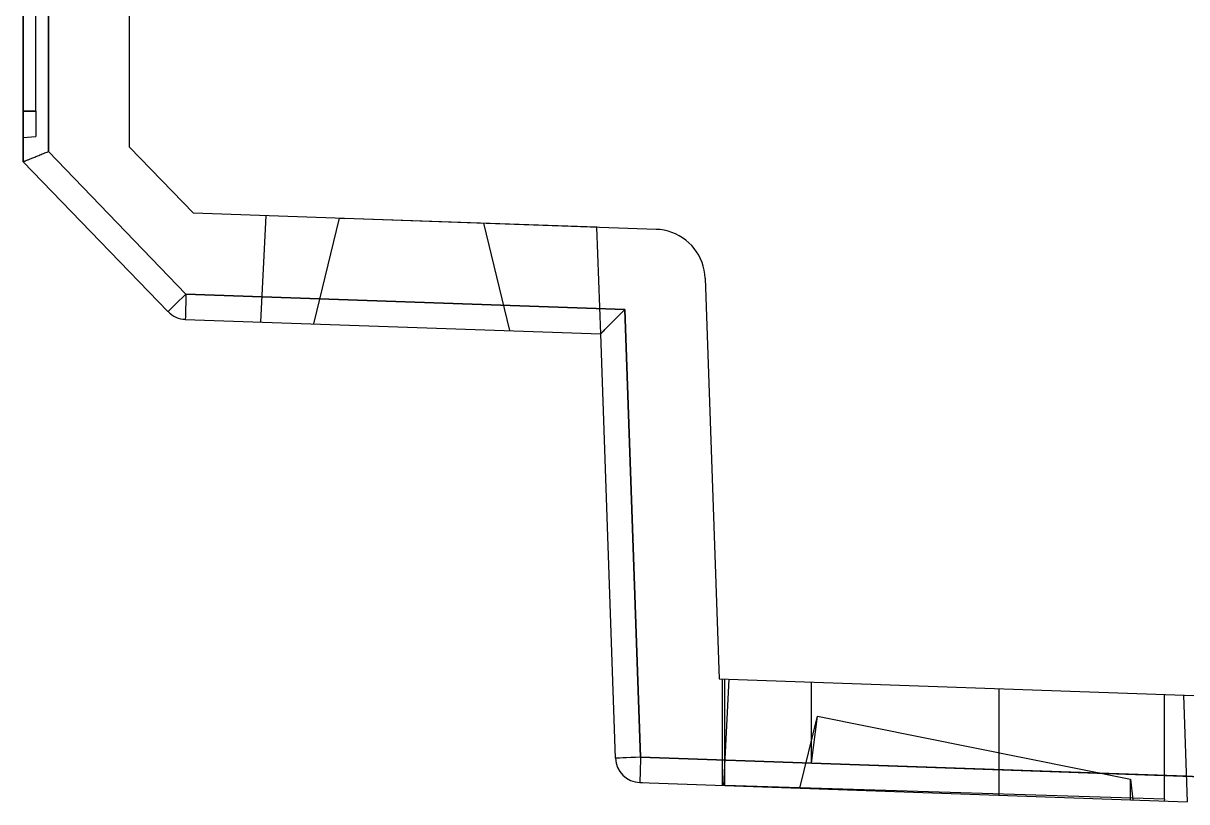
# Model space of a CAD drawing. Header units: millimetres. Extents: x -58 to 0.6, y -144 to -51.8.
# Drawn here: x -58 to -35.02, y -128.65 to -113.28 of the extents above; entities that cross this region are included whole.
import ezdxf

# ---------------------------------------------------------------- set-up
doc = ezdxf.new("R2010")
doc.units = ezdxf.units.MM
doc.layers.add('MAIN-1', color=7, linetype='Continuous')
doc.layers.add('MAIN-2', color=7, linetype='Continuous')

msp = doc.modelspace()

# ---------------------------------------------------------------- linework, layer by layer
at = {"layer": 'MAIN-1'}
for p, q in [((-58, -77.644), (-58, -116.016)), ((-57.504, -77.846), (-57.504, -115.814)), ((-58, -116.016), (-57.999, -116.015)), ((-58, -116.016), (-55.142, -118.975)), ((-58, -116.016), (-58, -116.016)), ((-58, -116.016), (-58, -116.016)), ((-58, -116.016), (-58, -116.016)), ((-58, -116.016), (-58, -116.016)), ((-58, -116.016), (-58, -116.016)), ((-58, -116.016), (-58, -116.016)), ((-57.999, -116.015), (-57.998, -116.015)), ((-57.998, -116.015), (-57.995, -116.014)), ((-57.995, -116.014), (-57.992, -116.012)), ((-57.992, -116.012), (-57.987, -116.01)), ((-57.987, -116.01), (-57.982, -116.008)), ((-57.982, -116.008), (-57.975, -116.005)), ((-57.975, -116.005), (-57.968, -116.002)), ((-57.968, -116.002), (-57.96, -115.999)), ((-57.96, -115.999), (-57.95, -115.995)), ((-57.95, -115.995), (-57.94, -115.991)), ((-57.94, -115.991), (-57.929, -115.986)), ((-57.929, -115.986), (-57.917, -115.981)), ((-57.917, -115.981), (-57.905, -115.976)), ((-57.905, -115.976), (-57.891, -115.971)), ((-57.891, -115.971), (-57.877, -115.965)), ((-57.877, -115.965), (-57.861, -115.959)), ((-57.861, -115.959), (-57.845, -115.952)), ((-57.845, -115.952), (-57.828, -115.945)), ((-57.828, -115.945), (-57.811, -115.938)), ((-57.811, -115.938), (-57.793, -115.931)), ((-57.793, -115.931), (-57.774, -115.923)), ((-57.774, -115.923), (-57.754, -115.915)), ((-57.754, -115.915), (-57.734, -115.907)), ((-57.734, -115.907), (-57.713, -115.898)), ((-57.713, -115.898), (-57.692, -115.89)), ((-57.692, -115.89), (-57.67, -115.881)), ((-57.67, -115.881), (-57.647, -115.872)), ((-57.647, -115.872), (-57.624, -115.862)), ((-57.624, -115.862), (-57.601, -115.853)), ((-57.601, -115.853), (-57.577, -115.843)), ((-57.577, -115.843), (-57.553, -115.834)), ((-57.553, -115.834), (-57.529, -115.824)), ((-57.529, -115.824), (-57.504, -115.814)), ((-54.787, -118.628), (-57.504, -115.814)), ((-46.118, -118.931), (-54.787, -118.628)), ((-46.186, -118.999), (-46.219, -119.031)), ((-46.153, -118.965), (-46.186, -118.999)), ((-46.118, -118.931), (-46.153, -118.965)), ((-45.809, -127.776), (-46.118, -118.931)), ((-54.8, -119.128), (-46.597, -119.414)), ((-46.424, -119.237), (-46.445, -119.259)), ((-46.402, -119.216), (-46.424, -119.237)), ((-46.38, -119.193), (-46.402, -119.216)), ((-46.356, -119.17), (-46.38, -119.193)), ((-46.332, -119.145), (-46.356, -119.17)), ((-46.306, -119.119), (-46.332, -119.145)), ((-46.279, -119.091), (-46.306, -119.119)), ((-46.25, -119.062), (-46.279, -119.091)), ((-46.219, -119.031), (-46.25, -119.062)), ((-46.596, -119.413), (-46.597, -119.414)), ((-46.304, -127.793), (-46.597, -119.414)), ((-46.595, -119.411), (-46.596, -119.413)), ((-46.591, -119.407), (-46.595, -119.411)), ((-46.586, -119.402), (-46.591, -119.407)), ((-46.579, -119.395), (-46.586, -119.402)), ((-46.571, -119.386), (-46.579, -119.395)), ((-46.56, -119.376), (-46.571, -119.386)), ((-46.548, -119.363), (-46.56, -119.376)), ((-46.534, -119.349), (-46.548, -119.363)), ((-46.519, -119.334), (-46.534, -119.349)), ((-46.502, -119.317), (-46.519, -119.334)), ((-46.484, -119.298), (-46.502, -119.317)), ((-46.465, -119.279), (-46.484, -119.298)), ((-46.445, -119.259), (-46.465, -119.279)), ((-34.536, -128.17), (-45.809, -127.776)), ((-45.822, -128.276), (-35.015, -128.653))]:
    msp.add_line(p, q, dxfattribs=at)
for centre, start, end in [((-54.782, -118.628), 224, 268), ((-45.805, -127.776), 181.9999, 268.0001)]:
    msp.add_arc(centre, 0.5, start, end, dxfattribs=at)
for centre, major_axis, ratio, start_param, end_param in [((-54.782, -118.628), (0.36, 0.347), 0.006062, 1.577074, 3.141593), ((-54.782, -118.628), (-0.017, -0.5), 0.008721, -1.570494, 0), ((-45.805, -127.776), (0.5, 0.017), 0.000304, 1.579518, 3.141593), ((-45.805, -127.776), (-0.017, -0.5), 0.008721, -1.570492, 0.000112)]:
    msp.add_ellipse(centre, major_axis=major_axis, ratio=ratio, start_param=start_param, end_param=end_param, dxfattribs=at)
at = {"layer": 'MAIN-2'}
for p, q in [((-58, -116.016), (-58, -77.644)), ((-57.504, -115.814), (-57.504, -77.846)), ((-55.9, -115.728), (-55.9, -77.932)), ((-57.75, -115.016), (-57.75, -78.644)), ((-58, -115.016), (-57.75, -115.016)), ((-57.75, -115.016), (-58, -115.016)), ((-57.75, -115.016), (-57.75, -115.516)), ((-58, -115.538), (-57.75, -115.516)), ((-58, -115.538), (-58, -115.538)), ((-57.75, -115.516), (-57.75, -115.516)), ((-55.9, -115.728), (-54.641, -117.032)), ((-55.9, -115.728), (-55.9, -115.728)), ((-58, -116.016), (-57.999, -116.015)), ((-58, -116.016), (-58, -116.016)), ((-57.999, -116.015), (-57.998, -116.015)), ((-57.998, -116.015), (-57.995, -116.014)), ((-57.995, -116.014), (-57.992, -116.012)), ((-57.992, -116.012), (-57.987, -116.01)), ((-57.987, -116.01), (-57.982, -116.008)), ((-57.982, -116.008), (-57.975, -116.005)), ((-57.975, -116.005), (-57.968, -116.002)), ((-57.968, -116.002), (-57.96, -115.999)), ((-57.96, -115.999), (-57.951, -115.995)), ((-57.951, -115.995), (-57.94, -115.991)), ((-57.94, -115.991), (-57.929, -115.986)), ((-57.929, -115.986), (-57.917, -115.981)), ((-57.917, -115.981), (-57.905, -115.976)), ((-57.905, -115.976), (-57.891, -115.971)), ((-57.891, -115.971), (-57.877, -115.965)), ((-57.877, -115.965), (-57.861, -115.959)), ((-57.861, -115.959), (-57.845, -115.952)), ((-57.845, -115.952), (-57.829, -115.945)), ((-57.829, -115.945), (-57.811, -115.938)), ((-57.811, -115.938), (-57.793, -115.931)), ((-57.793, -115.931), (-57.774, -115.923)), ((-57.774, -115.923), (-57.754, -115.915)), ((-57.754, -115.915), (-57.734, -115.907)), ((-57.734, -115.907), (-57.713, -115.898)), ((-57.713, -115.898), (-57.692, -115.89)), ((-57.692, -115.89), (-57.67, -115.881)), ((-57.67, -115.881), (-57.647, -115.872)), ((-57.647, -115.872), (-57.624, -115.862)), ((-57.624, -115.862), (-57.601, -115.853)), ((-57.601, -115.853), (-57.577, -115.843)), ((-57.577, -115.843), (-57.553, -115.834)), ((-57.553, -115.834), (-57.529, -115.824)), ((-57.529, -115.824), (-57.504, -115.814)), ((-57.504, -115.814), (-54.787, -118.628)), ((-45.502, -117.351), (-54.641, -117.032)), ((-54.641, -117.032), (-54.641, -117.032)), ((-53.311, -119.18), (-53.201, -117.082)), ((-53.201, -117.082), (-53.201, -117.082)), ((-53.201, -117.082), (-53.201, -117.082)), ((-53.201, -117.082), (-53.201, -117.082)), ((-53.201, -117.082), (-53.201, -117.082)), ((-53.201, -117.082), (-53.201, -117.082)), ((-53.201, -117.082), (-53.201, -117.082)), ((-53.201, -117.082), (-53.201, -117.082)), ((-53.201, -117.082), (-53.201, -117.082)), ((-53.201, -117.082), (-53.201, -117.082)), ((-53.201, -117.082), (-53.201, -117.082)), ((-53.201, -117.082), (-53.201, -117.082)), ((-52.263, -119.216), (-51.758, -117.132)), ((-51.758, -117.132), (-51.657, -117.136)), ((-46.67, -117.31), (-51.657, -117.136)), ((-48.392, -119.351), (-48.907, -117.232)), ((-46.671, -117.31), (-46.671, -117.31)), ((-46.671, -117.31), (-46.671, -117.31)), ((-46.671, -117.31), (-46.671, -117.31)), ((-46.671, -117.31), (-46.671, -117.31)), ((-46.671, -117.31), (-46.671, -117.31)), ((-46.671, -117.31), (-46.671, -117.31)), ((-46.671, -117.31), (-46.671, -117.31)), ((-46.671, -117.31), (-46.671, -117.31)), ((-46.671, -117.31), (-46.671, -117.31)), ((-46.671, -117.31), (-46.671, -117.31)), ((-46.597, -119.414), (-46.671, -117.31)), ((-45.422, -117.357), (-45.502, -117.351)), ((-45.344, -117.368), (-45.422, -117.357)), ((-45.267, -117.386), (-45.344, -117.368)), ((-45.193, -117.41), (-45.267, -117.386)), ((-45.12, -117.44), (-45.193, -117.41)), ((-45.049, -117.476), (-45.12, -117.44)), ((-44.981, -117.517), (-45.049, -117.476)), ((-44.917, -117.563), (-44.981, -117.517)), ((-44.856, -117.615), (-44.917, -117.563)), ((-44.8, -117.67), (-44.856, -117.615)), ((-44.749, -117.731), (-44.8, -117.67)), ((-44.702, -117.795), (-44.749, -117.731)), ((-44.661, -117.863), (-44.702, -117.795)), ((-44.625, -117.933), (-44.661, -117.863)), ((-44.595, -118.006), (-44.625, -117.933)), ((-44.57, -118.081), (-44.595, -118.006)), ((-44.552, -118.157), (-44.57, -118.081)), ((-44.54, -118.235), (-44.552, -118.157)), ((-44.534, -118.316), (-44.54, -118.235)), ((-44.534, -118.316), (-44.258, -126.229)), ((-44.534, -118.316), (-44.534, -118.316)), ((-54.787, -118.628), (-46.118, -118.931)), ((-55.142, -118.975), (-55.142, -118.975)), ((-46.219, -119.032), (-46.187, -119)), ((-46.187, -119), (-46.153, -118.966)), ((-46.153, -118.966), (-46.118, -118.931)), ((-46.118, -118.931), (-45.809, -127.776)), ((-54.8, -119.128), (-54.8, -119.128)), ((-53.311, -119.18), (-53.311, -119.18)), ((-53.311, -119.18), (-53.311, -119.18)), ((-53.311, -119.18), (-53.311, -119.18)), ((-53.311, -119.18), (-53.311, -119.18)), ((-53.311, -119.18), (-53.311, -119.18)), ((-53.311, -119.18), (-53.311, -119.18)), ((-53.311, -119.18), (-53.311, -119.18)), ((-53.311, -119.18), (-53.311, -119.18)), ((-53.311, -119.18), (-53.311, -119.18)), ((-53.311, -119.18), (-53.311, -119.18)), ((-53.311, -119.18), (-53.311, -119.18)), ((-46.442, -119.256), (-46.422, -119.235)), ((-46.422, -119.235), (-46.4, -119.214)), ((-46.4, -119.214), (-46.378, -119.192)), ((-46.378, -119.192), (-46.356, -119.169)), ((-46.356, -119.169), (-46.332, -119.145)), ((-46.332, -119.145), (-46.306, -119.119)), ((-46.306, -119.119), (-46.279, -119.092)), ((-46.279, -119.092), (-46.25, -119.063)), ((-46.25, -119.063), (-46.219, -119.032)), ((-46.597, -119.414), (-46.596, -119.413)), ((-46.304, -127.793), (-46.597, -119.414)), ((-46.597, -119.414), (-46.597, -119.414)), ((-46.597, -119.414), (-46.597, -119.414)), ((-46.597, -119.414), (-46.597, -119.414)), ((-46.597, -119.414), (-46.597, -119.414)), ((-46.597, -119.414), (-46.597, -119.414)), ((-46.597, -119.414), (-46.597, -119.414)), ((-46.597, -119.414), (-46.597, -119.414)), ((-46.597, -119.414), (-46.597, -119.414)), ((-46.597, -119.414), (-46.597, -119.414)), ((-46.597, -119.414), (-46.597, -119.414)), ((-46.597, -119.414), (-46.597, -119.414)), ((-46.597, -119.414), (-46.597, -119.414)), ((-46.597, -119.414), (-46.597, -119.414)), ((-46.597, -119.414), (-46.597, -119.414)), ((-46.597, -119.414), (-46.597, -119.414)), ((-46.597, -119.414), (-46.597, -119.414)), ((-46.597, -119.414), (-46.597, -119.414)), ((-46.597, -119.414), (-46.597, -119.414)), ((-46.597, -119.414), (-46.597, -119.414)), ((-46.597, -119.414), (-46.597, -119.414)), ((-46.597, -119.414), (-46.597, -119.414)), ((-46.597, -119.414), (-46.597, -119.414)), ((-46.597, -119.414), (-46.597, -119.414)), ((-46.596, -119.413), (-46.594, -119.41)), ((-46.594, -119.41), (-46.59, -119.406)), ((-46.59, -119.406), (-46.585, -119.401)), ((-46.585, -119.401), (-46.577, -119.393)), ((-46.577, -119.393), (-46.568, -119.384)), ((-46.568, -119.384), (-46.557, -119.373)), ((-46.557, -119.373), (-46.545, -119.36)), ((-46.545, -119.36), (-46.531, -119.346)), ((-46.531, -119.346), (-46.515, -119.33)), ((-46.515, -119.33), (-46.499, -119.313)), ((-46.499, -119.313), (-46.481, -119.295)), ((-46.481, -119.295), (-46.462, -119.276)), ((-46.462, -119.276), (-46.442, -119.256)), ((-44.258, -126.229), (-33.916, -126.59)), ((-44.258, -126.229), (-44.258, -126.229)), ((-44.194, -126.231), (-44.194, -126.231)), ((-44.194, -126.231), (-44.194, -126.231)), ((-44.194, -128.333), (-44.194, -126.231)), ((-44.194, -126.231), (-44.194, -126.231)), ((-44.168, -128.333), (-44.058, -126.236)), ((-44.142, -126.233), (-44.142, -126.233)), ((-44.142, -126.233), (-44.142, -126.233)), ((-44.142, -128.334), (-44.142, -126.233)), ((-44.058, -126.236), (-44.058, -126.236)), ((-44.058, -126.236), (-44.058, -126.236)), ((-44.058, -126.236), (-44.058, -126.236)), ((-44.058, -126.236), (-44.058, -126.236)), ((-44.058, -126.236), (-44.058, -126.236)), ((-44.058, -126.236), (-44.058, -126.236)), ((-42.432, -127.893), (-42.432, -126.293)), ((-38.727, -128.523), (-38.727, -126.422)), ((-35.462, -128.603), (-35.462, -126.536)), ((-35.088, -126.549), (-35.015, -128.653)), ((-35.088, -126.549), (-35.088, -126.549)), ((-35.088, -126.549), (-35.088, -126.549)), ((-35.088, -126.549), (-35.088, -126.549)), ((-35.088, -126.549), (-35.088, -126.549)), ((-35.088, -126.549), (-35.088, -126.549)), ((-35.088, -126.549), (-35.088, -126.549)), ((-35.088, -126.549), (-35.088, -126.549)), ((-35.088, -126.549), (-35.088, -126.549)), ((-35.088, -126.549), (-35.088, -126.549)), ((-35.088, -126.549), (-35.088, -126.549)), ((-42.661, -128.386), (-42.316, -126.962)), ((-42.432, -127.893), (-42.316, -126.962)), ((-42.316, -126.962), (-36.136, -128.206)), ((-46.304, -127.793), (-46.304, -127.793)), ((-45.809, -127.776), (-34.536, -128.17)), ((-35.032, -128.151), (-44.142, -127.833)), ((-35.032, -128.151), (-44.142, -127.833)), ((-35.032, -128.151), (-44.142, -127.833)), ((-35.032, -128.151), (-42.432, -127.893)), ((-36.136, -128.206), (-36.086, -128.616)), ((-36.132, -128.614), (-36.136, -128.206)), ((-45.774, -128.277), (-45.822, -128.276)), ((-45.822, -128.276), (-45.822, -128.276)), ((-44.194, -128.333), (-44.194, -128.333)), ((-44.194, -128.333), (-44.194, -128.333)), ((-44.194, -128.333), (-44.194, -128.333)), ((-44.168, -128.333), (-44.168, -128.333)), ((-44.168, -128.333), (-44.168, -128.333)), ((-44.168, -128.333), (-44.168, -128.333)), ((-44.168, -128.333), (-44.168, -128.333)), ((-44.168, -128.333), (-44.168, -128.333)), ((-44.168, -128.333), (-44.168, -128.333)), ((-44.168, -128.333), (-44.168, -128.333)), ((-44.168, -128.333), (-44.168, -128.333)), ((-44.168, -128.333), (-44.168, -128.333)), ((-44.142, -128.334), (-44.142, -128.334)), ((-44.142, -128.334), (-44.142, -128.334)), ((-35.462, -128.603), (-44.142, -128.334)), ((-35.462, -128.603), (-35.467, -128.637))]:
    msp.add_line(p, q, dxfattribs=at)
for centre, start, end in [((-54.782, -118.628), 224, 268), ((-45.805, -127.776), 181.9999, 268.0001)]:
    msp.add_arc(centre, 0.5, start, end, dxfattribs=at)
for centre, major_axis, ratio, start_param, end_param in [((-54.782, -118.628), (0.36, 0.347), 0.006062, 1.577074, 3.141478), ((-54.782, -118.628), (-0.017, -0.5), 0.008721, -1.570492, 0), ((-45.805, -127.776), (0.5, 0.017), 0.000304, 1.579518, 3.141593), ((-45.805, -127.776), (0.017, -0.5), 0.999999, -1.570796, -0.069813), ((-45.805, -127.776), (0.5, 0.017), 0.000304, 3.141593, 3.143204), ((-45.805, -127.776), (-0.017, -0.5), 0.008721, -1.570492, 0.000147)]:
    msp.add_ellipse(centre, major_axis=major_axis, ratio=ratio, start_param=start_param, end_param=end_param, dxfattribs=at)

doc.saveas('drawing.dxf')
